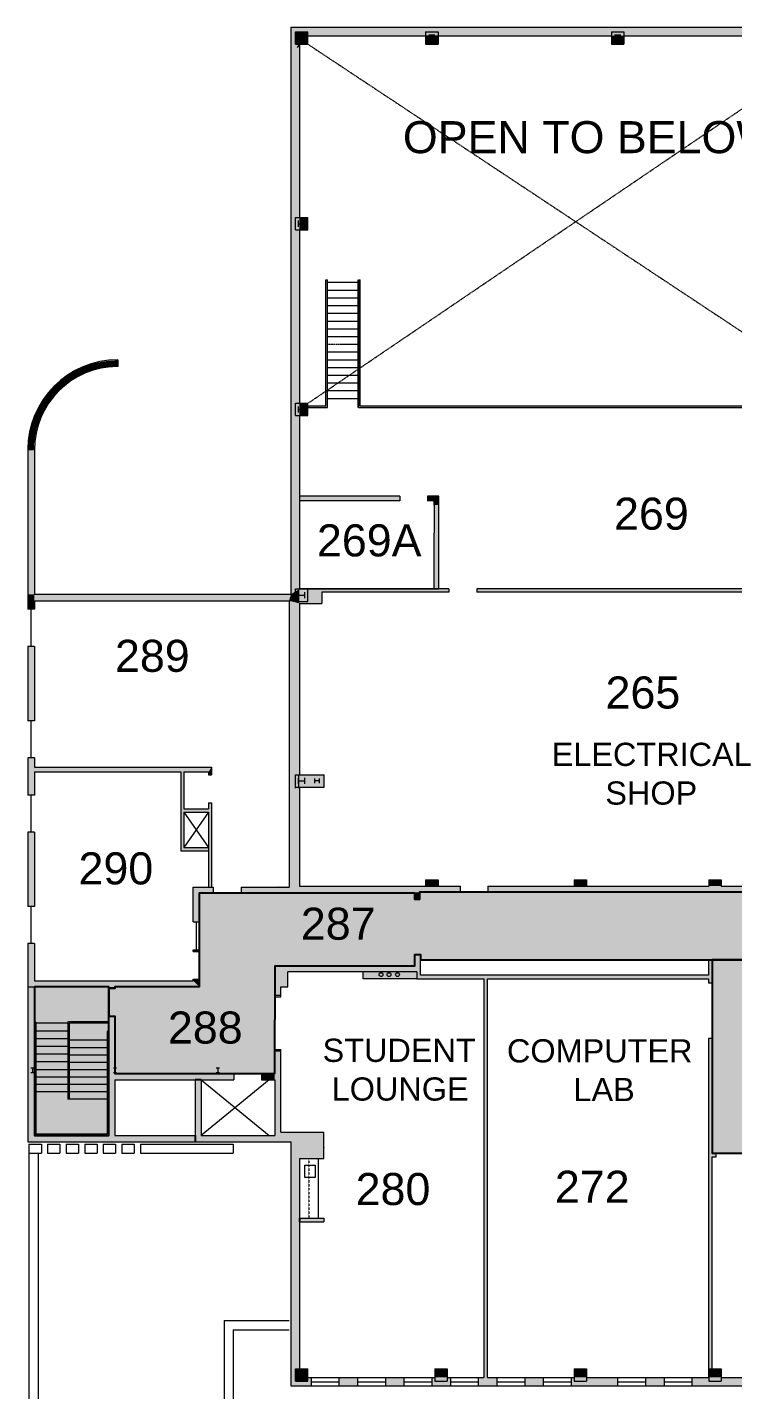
# Model space of a CAD drawing. Extents: x 268 to 100406, y 480 to 72572.
# Drawn here: x 4517 to 5429, y 2452 to 4213 of the extents above; entities that cross this region are included whole.
import ezdxf

# ---------------------------------------------------------------- set-up
doc = ezdxf.new("R2010")
doc.units = 0
doc.header["$LTSCALE"] = 0.5
doc.header["$MEASUREMENT"] = 0
doc.linetypes.add('DASHED', pattern=[0.75, 0.5, -0.25])
doc.linetypes.add('HIDDEN', pattern=[0.375, 0.25, -0.125])
for name, color, linetype in [('CORRIDOR HATCH', 253, 'CONTINUOUS'), ('Room Names', 7, 'CONTINUOUS'), ('SOLID', 7, 'CONTINUOUS')]:
    doc.layers.add(name, color=color, linetype=linetype)
for name, color, linetype, lineweight in [('STAIR', 7, 'CONTINUOUS', 0), ('TEXT', 7, 'CONTINUOUS', 0), ('WALL', 7, 'CONTINUOUS', 0)]:
    doc.layers.add(name, color=color, linetype=linetype, lineweight=lineweight)
doc.styles.add('STANDARD 2', font='arial.ttf')

msp = doc.modelspace()

# ---------------------------------------------------------------- hatches: boundary and pattern name
at = {"layer": 'CORRIDOR HATCH'}
h = msp.add_hatch(color=256, dxfattribs=at)
h.dxf.hatch_style = 1
h.paths.add_polyline_path([(6168.7, 982.8), (6168.7, 886.8), (6361.9, 886.5), (6361.7, 982.8)])
h.paths.add_polyline_path([(6632.8, 2446.8), (6632.8, 2441.7), (6627.8, 2441.7), (6627.8, 2405.7), (6632.8, 2405.7), (6632.8, 2381.8), (6883.8, 2381.8), (6883.8, 2426.8), (6879.8, 2426.8), (6879.8, 2446.8), (6745.8, 2446.8), (6745.8, 2426.8), (6729.8, 2426.8), (6729.8, 2446.8)])
h.paths.add_polyline_path([(6317.8, 2446.8), (6317.8, 994.8), (6317.8, 992.8), (6321.7, 992.8), (6321.7, 982.8), (6357.7, 982.8), (6357.7, 992.8), (6399.8, 992.8), (6399.8, 1002.8), (6410.8, 1002.8), (6410.8, 1226.8), (6399.8, 1226.8), (6399.8, 1242.8), (6410.8, 1242.8), (6410.8, 1466.8), (6399.8, 1466.8), (6399.8, 1482.8), (6410.8, 1482.8), (6410.8, 1706.8), (6399.8, 1706.8), (6399.8, 1722.8), (6410.8, 1722.8), (6410.8, 1946.8), (6399.8, 1946.8), (6399.8, 1962.8), (6410.8, 1962.8), (6410.8, 2186.8), (6399.8, 2186.8), (6399.8, 2202.8), (6410.8, 2202.8), (6410.8, 2336.8), (6627.8, 2336.8), (6627.8, 2446.8), (6565.8, 2446.8), (6565.8, 2426.8), (6549.8, 2426.8), (6549.8, 2446.8), (6454, 2446.8), (6454, 2468.3), (6418, 2468.3), (6418, 2446.8), (6415.8, 2446.8), (6415.8, 2426.8), (6399.8, 2426.8), (6399.8, 2446.8)])
h.paths.add_polyline_path([(6361, 3008), (6361, 2481.4), (6362.4, 2481.4), (6362.4, 2468.3), (6418, 2468.3), (6458, 2468.3), (6457.2, 2489.6), (6455.8, 2525.5), (6447.3, 2753.3), (6447.3, 2876.8), (6447.3, 3007.3)])
h.paths.add_polyline_path([(6657.8, 3199.3), (6657.8, 3103.3), (6845.8, 3103.3), (6845.8, 3095.3), (6881.8, 3095.3), (6881.8, 3103.3), (6890.8, 3103.3), (6890.8, 3199.3)])
h.paths.add_polyline_path([(5402, 3008), (5402, 2758.1), (5571.8, 2758.1), (5571.8, 2767.3), (5587.8, 2767.3), (5587.8, 2758.1), (5883.5, 2758.1), (5883.5, 3008), (5805.6, 3008), (5805.6, 2834), (5476.5, 2834), (5476.5, 3008)])
h.paths.add_polyline_path([(4630.4, 2973), (4630.4, 2971), (4622.4, 2971), (4622.4, 2935), (4630.4, 2935), (4630.4, 2861), (4836.8, 2861), (4837.3, 3000.3), (5017.8, 3000.3), (5017.8, 3015.1), (5025.3, 3015.1), (5025.3, 3008), (5397.1, 3008), (5481.4, 3008), (5579.6, 3008), (5588.2, 3008), (5800.7, 3008), (5888.4, 3008), (6171.2, 3008), (6188.4, 3008), (6361, 3008), (6447.3, 3007.3), (6890.8, 3007.3), (6890.8, 3095.3), (5933.3, 3095.3), (5933.3, 3129.3), (5873.3, 3129.3), (5873.3, 3095.3), (5761.3, 3095.3), (5761.3, 3129.3), (5701.3, 3129.3), (5701.3, 3095.3), (5023.8, 3095.3), (5023.8, 3086), (5017.8, 3086), (5017.8, 3094), (4739.4, 3094), (4739.4, 2973)])
h.paths.add_polyline_path([(4526.4, 2973), (4526.4, 2781), (4622.4, 2781), (4622.4, 2935), (4622.4, 2973)])
at = {"layer": 'SOLID'}
for points in [[(4837.3, 2962.3), (4844.8, 2962.3), (4844.8, 2973.3), (4853.8, 2973.3), (4853.8, 2992.3), (5020.4, 2992.3), (5020.4, 2983.4), (5106.9, 2983.4), (5106.9, 2468.3), (5099.8, 2468.3), (5099.8, 2457.3), (5123.8, 2457.3), (5123.8, 2468.3), (5111.8, 2468.3), (5111.8, 2983.4), (5397.1, 2983.4), (5397.1, 2978.2), (5402, 2978.2), (5402, 3008), (5397.1, 3008), (5397.1, 2988.3), (5025.3, 2988.3), (5025.3, 3015.1), (5017.8, 3015.1), (5017.8, 3000.3), (4837.3, 3000.3)], [(5407.1, 2758.1), (5402, 2758.1), (5402, 2906.3), (5397.1, 2906.3), (5397.1, 2468.3), (5397.8, 2468.3), (5397.8, 2479.3), (5402, 2479.3), (5402, 2753.3), (5407.1, 2753.3)], [(4857.8, 2457.3), (4883.8, 2457.3), (4883.8, 2468.3), (4879.8, 2468.3), (4879.8, 2463.3), (4863.8, 2463.3), (4863.8, 2479.3), (4868.8, 2479.3), (4868.8, 2669.3), (4868.8, 2674.3), (4868.8, 2751.3), (4900.4, 2751.3), (4900.4, 2785.3), (4844.8, 2785.3), (4844.8, 2890.3), (4836.8, 2890.3), (4836.8, 2861), (4826.8, 2861), (4819.9, 2861), (4819.9, 2853), (4829.9, 2853), (4836.8, 2853), (4836.8, 2781), (4741.9, 2781), (4741.9, 2853), (4733.9, 2853), (4733.9, 2781), (4734, 2773), (4857.8, 2773)], [(4900.4, 2669.3), (4900.4, 2674.3), (4868.8, 2674.3), (4868.8, 2669.3)]]:
    msp.add_hatch(color=256, dxfattribs=at).paths.add_polyline_path(points)
h = msp.add_hatch(color=256, dxfattribs=at)
h.paths.add_polyline_path([(6188.4, 3008), (6171.2, 3008), (6171.2, 2988.3), (5888.4, 2988.3), (5888.4, 3008), (5883.5, 3008), (5883.5, 2982.5), (5888.4, 2982.5), (5888.4, 2983.4), (6171.8, 2983.4), (6171.8, 2901.5), (5888.4, 2901.5), (5888.4, 2945.5), (5883.5, 2945.5), (5883.5, 2891), (5888.4, 2891), (5888.4, 2896.6), (6171.8, 2896.6), (6171.8, 2767.3), (6171.8, 2767.3), (6171.8, 2758.3), (6171.8, 2758.3), (6171.8, 2753.3), (6171.8, 2694.3), (6176.7, 2697.3), (6176.7, 2753.3), (6187.8, 2753.3), (6189.3, 2753.3), (6190.7, 2753.3), (6190.7, 2758.1), (6189.7, 2758.1), (6187.8, 2758.1), (6187.8, 2767.3), (6176.7, 2767.3), (6176.7, 2976.3), (6356.1, 2976.3), (6356.1, 2826.6), (6242.3, 2826.6), (6242.3, 2821.1), (6356.1, 2821.1), (6356.1, 2797.8), (6361, 2797.8), (6361, 3008), (6356.1, 3008), (6356.1, 2988.3), (6188.4, 2988.3)])
h.paths.add_polyline_path([(6176.7, 2675.4), (6356.1, 2675.4), (6356.1, 2646.9), (6361, 2646.9), (6361, 2683), (6356.1, 2683), (6356.1, 2680.3), (6240.7, 2680.3), (6240.7, 2753.3), (6356.1, 2753.3), (6356.1, 2720), (6361, 2720), (6361, 2760.8), (6356.1, 2760.8), (6356.1, 2758.1), (6227.7, 2758.1), (6227.7, 2753.3), (6235.8, 2753.3), (6235.8, 2680.3), (6176.7, 2680.3), (6176.7, 2697.3), (6171.8, 2694.3), (6171.8, 2468.3), (6037.8, 2468.3), (6037.8, 2463.3), (6021.8, 2463.3), (6021.8, 2468.3), (5981.8, 2468.3), (5976.8, 2468.3), (5887.8, 2468.3), (5887.8, 2463.3), (5871.8, 2463.3), (5871.8, 2468.3), (5737.8, 2468.3), (5737.8, 2463.3), (5721.8, 2463.3), (5721.8, 2468.3), (5690.8, 2468.3), (5587.8, 2468.3), (5587.8, 2463.3), (5571.8, 2463.3), (5571.8, 2468.3), (5413.8, 2468.3), (5413.8, 2463.3), (5397.8, 2463.3), (5397.8, 2468.3), (5375.8, 2468.3), (5375.8, 2457.3), (6418, 2457.3), (6418, 2468.3), (6362.4, 2468.3), (6362.4, 2481.4), (6361, 2481.4), (6361, 2484.8), (6356.1, 2484.8), (6356.1, 2481.4), (6345.1, 2481.4), (6345.1, 2468.3), (6187.8, 2468.3), (6187.8, 2479.3), (6176.7, 2479.3), (6176.7, 2567.2), (6356.1, 2567.2), (6356.1, 2556.7), (6361, 2556.7), (6361, 2575), (6356.1, 2575), (6356.1, 2572.1), (6176.7, 2572.1)])
h = msp.add_hatch(color=256, dxfattribs=at)
h.paths.add_polyline_path([(4976.7, 2988.9, 1), (4971.7, 2988.9, 1)], flags=0)
h.paths.add_polyline_path([(4987, 2988.9, 1), (4982, 2988.9, 1)], flags=16)
h.paths.add_polyline_path([(4998, 2988.9, 1), (4993, 2988.9, 1)], flags=16)
h.paths.add_polyline_path([(5020.4, 2983.4), (5020.4, 2992.3), (4950.9, 2992.3), (4950.9, 2983.4)])
h.paths.add_polyline_path([(4993, 2988.9, -1), (4998, 2988.9, -1)], flags=0)
h.paths.add_polyline_path([(4982, 2988.9, -1), (4987, 2988.9, -1)], flags=0)
h.paths.add_polyline_path([(4971.7, 2988.9, -1), (4976.7, 2988.9, -1)], flags=16)

# ---------------------------------------------------------------- linework, layer by layer
at = {"layer": 'CORRIDOR HATCH'}
msp.add_lwpolyline([(5701.3, 3095.3), (5023.8, 3095.3), (5023.8, 3086), (5017.8, 3086), (5017.8, 3094), (4739.4, 3094), (4739.4, 2973), (4630.4, 2973), (4630.4, 2971), (4622.4, 2971), (4622.4, 2935), (4630.4, 2935), (4630.4, 2861), (4836.8, 2861), (4837.3, 3000.3), (5017.8, 3000.3), (5017.8, 3015.1), (5025.3, 3015.1), (5025.3, 3008), (5397.1, 3008), (5481.4, 3008)], dxfattribs=at)
for points in [[(5402, 3008), (5402, 2758.1), (5571.8, 2758.1), (5571.8, 2767.3), (5587.8, 2767.3), (5587.8, 2758.1), (5883.5, 2758.1), (5883.5, 3008), (5805.6, 3008), (5805.6, 2834), (5476.5, 2834), (5476.5, 3008)], [(4526.4, 2973), (4526.4, 2781), (4622.4, 2781), (4622.4, 2935), (4622.4, 2973)]]:
    msp.add_lwpolyline(points, close=True, dxfattribs=at)
at = {"layer": 'SOLID'}
for p, q in [((4945.1, 3722), (4945.1, 3886.9)), ((4741.9, 2853), (4733.9, 2853)), ((4733.9, 2781), (4734, 2773)), ((4868.8, 2674.3), (4868.8, 2669.3))]:
    msp.add_line(p, q, dxfattribs=at)
at = {"layer": 'SOLID', "const_width": 8.5}
msp.add_lwpolyline([(4633.8, 3778.5, 0.414527), (4521.4, 3666.3, 1)], format="xyb", dxfattribs=at)
at = {"layer": 'SOLID'}
for points in [[(4868.8, 3700.2), (4857.8, 3691.8), (4868.8, 4187.9), (4857.8, 4213.3)], [(4857.8, 4213.3), (4863.8, 4199.4), (4879.7, 4213.3), (4879.8, 4207.3)], [(4879.7, 4213.3), (4879.8, 4202.3), (5640.9, 4213.3), (5642.4, 4202.3)], [(4879.8, 4207.3), (4879.8, 4191.3), (4863.8, 4207.3), (4863.8, 4191.3)], [(4868.8, 4187.9), (4868.8, 4191.3), (4865.1, 4186.3), (4867.3, 4191.3)], [(5031.8, 4191.3), (5047.8, 4191.3), (5031.8, 4202.3), (5047.8, 4202.3)], [(5271.8, 4191.3), (5287.8, 4191.3), (5271.8, 4202.3), (5287.8, 4202.3)], [(4879.8, 3951.3), (4879.8, 3967.3), (4868.8, 3951.3), (4868.8, 3967.3)], [(4903.1, 3886.9), (4905.1, 3886.9), (4903.1, 3724), (4905.1, 3722)], [(4945.1, 3722), (4947.1, 3724), (4945.1, 3886.9), (4947.1, 3886.9)], [(4879.8, 3727.3), (4879.8, 3711.3), (4868.8, 3727.3), (4868.8, 3711.3)], [(4905.1, 3722), (4903.1, 3724), (4879.8, 3722), (4879.8, 3724)], [(5571.8, 3724), (5571.8, 3722), (4947.1, 3724), (4945.1, 3722)], [(4868.8, 3700.2), (4857.8, 3699.3), (4868.8, 3487.3), (4857.8, 3480.5)], [(4517.3, 3468.2), (4525.8, 3477.3), (4517.3, 3666.3), (4525.8, 3666.3)], [(4998.3, 3607.3), (4998.3, 3601.3), (4868.8, 3607.3), (4868.8, 3601.3)], [(5034.3, 3607.3), (5034.3, 3601.3), (5048.8, 3607.3), (5042.8, 3601.3)], [(5048.8, 3607.3), (5042.8, 3601.3), (5048.8, 3595.8), (5042.8, 3595.8)], [(5042.8, 3595.8), (5042.8, 3559.8), (5048.8, 3595.8), (5048.8, 3559.8)], [(5042.8, 3487.3), (5048.8, 3487.3), (5042.8, 3559.8), (5048.8, 3559.8)], [(4855.4, 3472), (4857.8, 3480.5), (4868.8, 3468.7), (4868.8, 3487.3)], [(4863.4, 3468.7), (4897.9, 3468.7), (4863.8, 3487.3), (4897.9, 3487.3)], [(4879.8, 3487.3), (5061.9, 3487.3), (4879.8, 3483.3), (5061.9, 3483.3)], [(5726.1, 3487.3), (5740.4, 3483.3), (5097.9, 3487.3), (5097.9, 3483.3)], [(4526.4, 3461), (4517.9, 3461), (4526.4, 3480.5), (4517.9, 3480.5)], [(4857.8, 3480.5), (4855.4, 3472), (4526.4, 3480.5), (4526.4, 3472)], [(4868.8, 3103.3), (4855.4, 3102), (4868.8, 3468.7), (4855.4, 3472)], [(4517.9, 3317), (4526.4, 3317), (4517.9, 3413), (4526.4, 3413)], [(4517.9, 3221), (4526.4, 3221), (4517.9, 3269), (4526.4, 3269)], [(4751.4, 3251), (4755.4, 3257), (4526.4, 3251), (4526.4, 3257)], [(4719.4, 3153), (4715.4, 3149), (4719.4, 3251), (4715.4, 3251)], [(4751.4, 3247), (4755.4, 3247), (4751.4, 3251), (4755.4, 3257)], [(4900.8, 3247.3), (4900.8, 3231.3), (4868.8, 3247.3), (4868.8, 3231.3)], [(4755.4, 3102), (4751.4, 3102), (4755.4, 3211), (4751.4, 3211)], [(4751.4, 3203), (4751.4, 3199), (4719.4, 3203), (4719.4, 3199)], [(4517.9, 3077), (4526.4, 3077), (4517.9, 3173), (4526.4, 3173)], [(4751.4, 3153), (4751.4, 3149), (4719.4, 3153), (4715.4, 3149)], [(4739.4, 3057), (4731.4, 3057), (4739.4, 3094), (4731.4, 3102)], [(4739.4, 3094), (4731.4, 3102), (4757.4, 3094), (4757.4, 3102)], [(4868.8, 3103.3), (4868.8, 3094), (4793.4, 3102), (4793.4, 3094)], [(5076.3, 3103.3), (5076.3, 3095.3), (4868.8, 3103.3), (4868.8, 3094)], [(5031.8, 3111.3), (5047.8, 3111.3), (5031.8, 3103.3), (5047.8, 3103.3)], [(5701.3, 3095.3), (5693.3, 3103.3), (5112.3, 3095.3), (5112.3, 3103.3)], [(5223.8, 3111.3), (5239.8, 3111.3), (5223.8, 3103.3), (5239.8, 3103.3)], [(5397.8, 3111.3), (5413.8, 3111.3), (5397.8, 3103.3), (5413.8, 3103.3)], [(5017.8, 3087.3), (5023.8, 3087.3), (5017.8, 3095.3), (5023.8, 3095.3)], [(4526.4, 2981), (4517.9, 2973), (4526.4, 3029), (4517.9, 3029)], [(4739.4, 3019), (4739.4, 3021), (4731.4, 3019), (4731.4, 3021)], [(4731.4, 2981), (4739.4, 2973), (4526.4, 2981), (4517.9, 2973)], [(4731.4, 2981), (4731.4, 2983), (4739.4, 2973), (4739.4, 2983)], [(4526.4, 2973), (4517.9, 2973), (4526.4, 2781), (4517.9, 2773)], [(4630.4, 2971), (4630.4, 2973), (4622.4, 2971), (4622.4, 2973)], [(4630.4, 2935), (4622.4, 2935), (4630.4, 2861), (4622.4, 2861)], [(4783.9, 2861), (4783.9, 2853), (4622.4, 2861), (4622.4, 2853)], [(4630.4, 2853), (4622.4, 2853), (4630.4, 2781), (4622.4, 2781)], [(4819.9, 2861), (4819.9, 2853), (4829.9, 2861), (4829.9, 2853)], [(4826.8, 2861), (4826.8, 2853), (4836.8, 2861), (4836.8, 2853)], [(4526.4, 2781), (4517.9, 2773), (4733.9, 2781), (4734, 2773)], [(4883.8, 2457.3), (4883.8, 2468.3), (4857.8, 2457.3), (4857.8, 2468.3)], [(4879.8, 2479.3), (4863.8, 2479.3), (4879.8, 2463.3), (4863.8, 2463.3)], [(4919.8, 2468.3), (4943.8, 2468.3), (4919.8, 2457.3), (4943.8, 2457.3)], [(4979.8, 2468.3), (5003.8, 2468.3), (4979.8, 2457.3), (5003.8, 2457.3)], [(5039.8, 2468.3), (5063.8, 2468.3), (5039.8, 2457.3), (5063.8, 2457.3)], [(5043.8, 2479.3), (5059.8, 2479.3), (5043.8, 2468.3), (5059.8, 2468.3)], [(5123.8, 2468.3), (5099.8, 2468.3), (5123.8, 2457.3), (5099.8, 2457.3)], [(5159.8, 2468.3), (5183.8, 2468.3), (5159.8, 2457.3), (5183.8, 2457.3)], [(5279.8, 2468.3), (5279.8, 2457.3), (5219.8, 2468.3), (5219.8, 2457.3)], [(5223.8, 2479.3), (5239.8, 2479.3), (5223.8, 2468.3), (5239.8, 2468.3)], [(5315.8, 2468.3), (5339.8, 2468.3), (5315.8, 2457.3), (5339.8, 2457.3)], [(5375.8, 2468.3), (5375.8, 2457.3), (5836.8, 2468.3), (5837, 2457.3)], [(5397.8, 2479.3), (5413.8, 2479.3), (5397.8, 2468.3), (5413.8, 2468.3)]]:
    msp.add_solid(points, dxfattribs=at)
at = {"layer": 'STAIR', "linetype": 'HIDDEN'}
for p, q in [((4879.8, 3727.3), (5579.8, 4202.3)), ((4879.8, 4191.3), (5579.8, 3727.3))]:
    msp.add_line(p, q, dxfattribs=at)
at = {"layer": 'STAIR'}
for p, q in [((4903.1, 3724), (4903.1, 3886.9)), ((4903.1, 3886.9), (4905.1, 3886.9)), ((4905.1, 3722), (4905.1, 3886.9)), ((4905.1, 3883.6), (4945.1, 3883.6)), ((4945.1, 3886.9), (4947.1, 3886.9)), ((4945.1, 3722), (4945.1, 3886.9)), ((4947.1, 3724), (4947.1, 3886.9)), ((4905.1, 3873.6), (4945.1, 3873.6)), ((4905.1, 3863.6), (4945.1, 3863.6)), ((4905.1, 3853.6), (4945.1, 3853.6)), ((4905.1, 3843.6), (4945.1, 3843.6)), ((4905.1, 3833.6), (4945.1, 3833.6)), ((4905.1, 3823.6), (4945.1, 3823.6)), ((4905.1, 3813.6), (4945.1, 3813.6)), ((4922.2, 3803.6), (4945.1, 3803.6)), ((4879.8, 3724), (4903.1, 3724)), ((4879.8, 3722), (4905.1, 3722)), ((4945.1, 3722), (5571.8, 3722)), ((4947.1, 3724), (5571.8, 3724)), ((4522.2, 3413), (4522.2, 3461)), ((4522.2, 3269), (4522.2, 3317)), ((4863.4, 3246), (4863.4, 3230)), ((4867.4, 3246), (4867.4, 3230)), ((4522.2, 3173), (4522.2, 3221)), ((4719.4, 3199), (4751.4, 3153)), ((4751.4, 3199), (4719.4, 3153)), ((4522.2, 3029), (4522.2, 3077)), ((4735.4, 3057), (4735.4, 3021)), ((4528.4, 2927.5), (4526.4, 2927.5)), ((4528.4, 2927.5), (4528.4, 2783)), ((4569.4, 2926), (4528.4, 2926)), ((4569.4, 2928), (4569.4, 2828)), ((4622.4, 2928), (4569.4, 2928)), ((4571.4, 2926), (4571.4, 2828)), ((4622.4, 2926), (4571.4, 2926)), ((4569.4, 2916), (4528.4, 2916)), ((4569.4, 2906), (4528.4, 2906)), ((4620.4, 2915.2), (4620.4, 2783)), ((4622.4, 2915.2), (4620.4, 2915.2)), ((4569.4, 2896), (4528.4, 2896)), ((4620.4, 2904), (4571.4, 2904)), ((4620.4, 2894.5), (4571.4, 2894.5)), ((4569.4, 2886), (4528.4, 2886)), ((4569.4, 2876), (4528.4, 2876)), ((4620.4, 2885), (4571.4, 2885)), ((4620.4, 2875.5), (4571.4, 2875.5)), ((4569.4, 2866), (4528.4, 2866)), ((4569.4, 2856.5), (4528.4, 2856.5)), ((4620.4, 2866), (4571.4, 2866)), ((4620.4, 2856.5), (4571.4, 2856.5)), ((4569.4, 2847), (4528.4, 2847)), ((4571.4, 2837.5), (4528.4, 2837.5)), ((4620.4, 2847), (4571.4, 2847)), ((4620.4, 2837.5), (4571.4, 2837.5)), ((4620.4, 2828), (4569.4, 2828)), ((4528.4, 2783), (4620.4, 2783)), ((4519.4, 2770), (4535.4, 2770)), ((4519.4, 2770), (4519.4, 2314)), ((4535.4, 2770), (4535.4, 2758)), ((4543.4, 2770), (4543.4, 2758)), ((4543.4, 2770), (4559.4, 2770)), ((4559.4, 2770), (4559.4, 2758)), ((4559.4, 2770), (4559.4, 2758)), ((4567.4, 2770), (4567.4, 2758)), ((4567.4, 2770), (4583.4, 2770)), ((4583.4, 2770), (4583.4, 2758)), ((4583.4, 2770), (4583.4, 2758)), ((4591.4, 2770), (4591.4, 2758)), ((4591.4, 2770), (4607.4, 2770)), ((4607.4, 2770), (4607.4, 2758)), ((4607.4, 2770), (4607.4, 2758)), ((4615.4, 2770), (4615.4, 2758)), ((4615.4, 2770), (4631.4, 2770)), ((4631.4, 2770), (4631.4, 2758)), ((4631.4, 2770), (4631.4, 2758)), ((4639.4, 2770), (4639.4, 2758)), ((4639.4, 2770), (4655.4, 2770)), ((4655.4, 2770), (4655.4, 2758)), ((4663.4, 2770), (4663.4, 2758)), ((4663.4, 2770), (4783.4, 2770)), ((4783.4, 2770), (4783.4, 2758)), ((4519.4, 2758), (4535.4, 2758)), ((4531.4, 2758), (4531.4, 2326)), ((4543.4, 2758), (4559.4, 2758)), ((4567.4, 2758), (4583.4, 2758)), ((4591.4, 2758), (4607.4, 2758)), ((4615.4, 2758), (4631.4, 2758)), ((4639.4, 2758), (4655.4, 2758)), ((4663.4, 2758), (4783.4, 2758)), ((4771.4, 2542), (4771.4, 2326)), ((4771.4, 2542), (4855.4, 2542)), ((4783.4, 2530), (4783.4, 2314)), ((4783.4, 2530), (4855.4, 2530)), ((4883.8, 2468.3), (4919.8, 2468.3)), ((4943.8, 2468.3), (4979.8, 2468.3)), ((5003.8, 2468.3), (5039.8, 2468.3)), ((5063.8, 2468.3), (5099.8, 2468.3)), ((5123.8, 2468.3), (5159.8, 2468.3)), ((5183.8, 2468.3), (5219.8, 2468.3)), ((5279.8, 2468.3), (5315.8, 2468.3)), ((5339.8, 2468.3), (5375.8, 2468.3)), ((4883.8, 2457.3), (4919.8, 2457.3)), ((4943.8, 2457.3), (4979.8, 2457.3)), ((5003.8, 2457.3), (5039.8, 2457.3)), ((5063.8, 2457.3), (5099.8, 2457.3)), ((5123.8, 2457.3), (5159.8, 2457.3)), ((5183.8, 2457.3), (5219.8, 2457.3)), ((5279.8, 2457.3), (5315.8, 2457.3)), ((5339.8, 2457.3), (5375.8, 2457.3))]:
    msp.add_line(p, q, dxfattribs=at)
at = {"layer": 'STAIR', "linetype": 'DASHED'}
msp.add_line((4905.1, 3803.6), (4922.2, 3803.6), dxfattribs=at)
at = {"layer": 'STAIR', "linetype": 'Continuous'}
for p, q in [((4905.1, 3793.6), (4945.1, 3793.6)), ((4905.1, 3783.6), (4945.1, 3783.6)), ((4905.1, 3773.6), (4945.1, 3773.6)), ((4905.1, 3763.6), (4945.1, 3763.6)), ((4905.1, 3753.6), (4945.1, 3753.6)), ((4905.1, 3743.6), (4945.1, 3743.6)), ((4905.1, 3733.6), (4945.1, 3733.6))]:
    msp.add_line(p, q, dxfattribs=at)
at = {"layer": 'WALL'}
for p, q in [((4857.8, 4213.3), (4857.8, 4009.3)), ((4857.8, 4213.3), (5225.8, 4213.3)), ((5225.8, 4213.3), (6017.8, 4213.3)), ((4863.8, 4191.3), (4863.8, 4207.3)), ((4863.8, 4207.3), (4879.8, 4207.3)), ((4863.8, 4191.3), (4879.8, 4191.3)), ((4867.8, 4195.3), (4867.8, 4203.3)), ((4867.8, 4199.3), (4875.8, 4199.3)), ((4868.8, 4191.3), (4868.8, 3967.3)), ((4875.8, 4195.3), (4875.8, 4203.3)), ((4879.8, 4191.3), (4879.8, 4207.3)), ((4879.8, 4202.3), (5271.8, 4202.3)), ((5031.8, 4207.3), (5047.8, 4207.3)), ((5031.8, 4207.3), (5031.8, 4191.3)), ((5031.8, 4191.3), (5047.8, 4191.3)), ((5035.8, 4203.3), (5043.8, 4203.3)), ((5035.8, 4195.3), (5043.8, 4195.3)), ((5039.8, 4203.3), (5039.8, 4195.3)), ((5047.8, 4207.3), (5047.8, 4191.3)), ((5271.8, 4207.3), (5287.8, 4207.3)), ((5271.8, 4207.3), (5271.8, 4191.3)), ((5271.8, 4191.3), (5287.8, 4191.3)), ((5275.8, 4203.3), (5283.8, 4203.3)), ((5275.8, 4195.3), (5283.8, 4195.3)), ((5279.8, 4203.3), (5279.8, 4195.3)), ((5287.8, 4207.3), (5287.8, 4191.3)), ((5287.8, 4202.3), (5511.8, 4202.3)), ((4857.8, 4009.3), (4857.8, 3480.5)), ((4863.8, 3951.3), (4863.8, 3967.3)), ((4863.8, 3967.3), (4879.8, 3967.3)), ((4867.8, 3955.3), (4867.8, 3963.3)), ((4875.8, 3955.3), (4875.8, 3963.3)), ((4879.8, 3951.3), (4879.8, 3967.3)), ((4863.8, 3951.3), (4879.8, 3951.3)), ((4867.8, 3959.3), (4875.8, 3959.3)), ((4868.8, 3951.3), (4868.8, 3727.3)), ((4634.4, 3783.5), (4634.4, 3775)), ((4863.8, 3727.3), (4879.8, 3727.3)), ((4863.8, 3711.3), (4863.8, 3727.3)), ((4867.8, 3715.3), (4867.8, 3723.3)), ((4867.8, 3719.3), (4875.8, 3719.3)), ((4875.8, 3715.3), (4875.8, 3723.3)), ((4879.8, 3711.3), (4879.8, 3727.3)), ((4863.8, 3711.3), (4879.8, 3711.3)), ((4869, 3711.3), (4869, 3487.3)), ((4517.9, 3667), (4517.9, 3461)), ((4526.4, 3667), (4526.4, 3480.5)), ((4998.3, 3607.3), (4868.8, 3607.3)), ((4998.3, 3601.3), (4868.8, 3601.3)), ((4998.3, 3607.3), (4998.3, 3601.3)), ((5048.8, 3607.3), (5034.3, 3607.3)), ((5034.3, 3607.3), (5034.3, 3601.3)), ((5042.8, 3601.3), (5034.3, 3601.3)), ((5042.8, 3595.8), (5042.8, 3601.3)), ((5042.8, 3595.8), (5042.8, 3559.8)), ((5048.8, 3595.8), (5048.8, 3607.3)), ((5048.8, 3559.8), (5048.8, 3595.8)), ((5042.8, 3487.3), (5042.8, 3559.8)), ((5048.8, 3487.3), (5048.8, 3559.8)), ((4863.8, 3487.3), (4879.8, 3487.3)), ((4863.8, 3471.3), (4863.8, 3487.3)), ((4868.8, 3487.3), (5048.8, 3487.3)), ((5061.9, 3487.3), (4869, 3487.3)), ((4879.8, 3471.3), (4879.8, 3487.3)), ((5061.9, 3487.3), (5061.9, 3483.3)), ((6536.8, 3487.3), (5097.9, 3487.3)), ((5097.9, 3487.3), (5097.9, 3483.3)), ((4526.4, 3480.5), (4857.8, 3480.5)), ((4526.4, 3472), (4526.4, 3461)), ((4526.4, 3472), (4855.4, 3472)), ((4855.4, 3472), (4855.4, 3102)), ((4863.8, 3471.3), (4879.8, 3471.3)), ((4867.8, 3475.3), (4867.8, 3483.3)), ((4867.8, 3479.3), (4875.8, 3479.3)), ((4875.8, 3475.3), (4875.8, 3483.3)), ((5061.9, 3483.3), (4897.9, 3483.3)), ((4897.9, 3483.3), (4897.9, 3468.7)), ((5761.3, 3483.3), (5097.9, 3483.3)), ((4526.4, 3461), (4517.9, 3461)), ((4868.8, 3468.7), (4868.8, 3247.3)), ((4868.8, 3468.7), (4897.9, 3468.7)), ((4526.4, 3413), (4517.9, 3413)), ((4517.9, 3413), (4517.9, 3317)), ((4526.4, 3413), (4526.4, 3317)), ((4526.4, 3317), (4517.9, 3317)), ((4526.4, 3269), (4517.9, 3269)), ((4517.9, 3269), (4517.9, 3221)), ((4526.4, 3269), (4526.4, 3257)), ((4526.4, 3257), (4755.4, 3257)), ((4526.4, 3251), (4715.4, 3251)), ((4526.4, 3251), (4526.4, 3221)), ((4715.4, 3251), (4715.4, 3149)), ((4719.4, 3251), (4751.4, 3251)), ((4719.4, 3251), (4719.4, 3203)), ((4751.4, 3251), (4751.4, 3247)), ((4751.4, 3247), (4755.4, 3247)), ((4755.4, 3251), (4755.4, 3257)), ((4755.4, 3257), (4755.4, 3247)), ((4863.8, 3247.3), (4900.8, 3247.3)), ((4863.8, 3231.3), (4863.8, 3247.3)), ((4867.8, 3235.3), (4867.8, 3243.3)), ((4875.8, 3235.3), (4875.8, 3243.3)), ((4888.8, 3236.3), (4888.8, 3242.3)), ((4894.8, 3236.3), (4894.8, 3242.3)), ((4900.8, 3231.3), (4900.8, 3247.3)), ((4863.8, 3231.3), (4900.8, 3231.3)), ((4867.8, 3239.3), (4875.8, 3239.3)), ((4868.8, 3231.3), (4868.8, 3103.3)), ((4894.8, 3239.3), (4888.8, 3239.3)), ((4526.4, 3221), (4517.9, 3221)), ((4751.4, 3211), (4751.4, 3203)), ((4751.4, 3211), (4755.4, 3211)), ((4755.4, 3211), (4755.4, 3102)), ((4719.4, 3203), (4751.4, 3203)), ((4719.4, 3199), (4719.4, 3153)), ((4719.4, 3199), (4751.4, 3199)), ((4751.4, 3199), (4751.4, 3102)), ((4526.4, 3173), (4517.9, 3173)), ((4517.9, 3173), (4517.9, 3077)), ((4526.4, 3173), (4526.4, 3077)), ((4719.4, 3153), (4751.4, 3153)), ((4715.4, 3149), (4751.4, 3149)), ((4731.4, 3057), (4731.4, 3102)), ((4731.4, 3102), (4757.4, 3102)), ((4757.4, 3102), (4757.4, 3094)), ((4793.4, 3102), (4793.4, 3094)), ((4793.4, 3102), (4855.4, 3102)), ((4868.8, 3103.3), (5076.3, 3103.3)), ((5031.8, 3111.3), (5047.8, 3111.3)), ((5031.8, 3111.3), (5031.8, 3103.3)), ((5031.8, 3111.3), (5031.8, 3103.3)), ((5031.8, 3111.3), (5047.8, 3111.3)), ((5047.8, 3111.3), (5047.8, 3103.3)), ((5047.8, 3111.3), (5047.8, 3103.3)), ((5076.3, 3103.3), (5076.3, 3095.3)), ((5112.3, 3103.3), (5112.3, 3095.3)), ((5112.3, 3103.3), (5397.8, 3103.3)), ((5223.8, 3111.3), (5239.8, 3111.3)), ((5223.8, 3111.3), (5223.8, 3103.3)), ((5223.8, 3111.3), (5223.8, 3103.3)), ((5223.8, 3111.3), (5239.8, 3111.3)), ((5239.8, 3111.3), (5239.8, 3103.3)), ((5239.8, 3111.3), (5239.8, 3103.3)), ((5397.8, 3111.3), (5397.8, 3103.3)), ((5397.8, 3111.3), (5413.8, 3111.3)), ((5413.8, 3111.3), (5413.8, 3103.3)), ((5413.8, 3103.3), (5693.3, 3103.3)), ((4739.4, 3057), (4739.4, 3094)), ((4739.4, 3094), (4757.4, 3094)), ((4793.4, 3094), (5017.8, 3094)), ((5017.8, 3094), (5017.8, 3086)), ((5017.8, 3086), (5023.8, 3086)), ((5023.8, 3095.3), (5023.8, 3087.3)), ((5023.8, 3095.3), (5076.3, 3095.3)), ((5023.8, 3094), (5023.8, 3086)), ((5112.3, 3095.3), (5701.3, 3095.3)), ((4526.4, 3077), (4517.9, 3077)), ((4731.4, 3057), (4739.4, 3057)), ((4526.4, 3029), (4517.9, 3029)), ((4517.9, 3029), (4517.9, 2773)), ((4526.4, 3029), (4526.4, 2981)), ((4731.4, 3019), (4731.4, 3021)), ((4731.4, 3021), (4739.4, 3021)), ((4731.4, 3019), (4739.4, 3019)), ((4739.4, 3019), (4739.4, 3021)), ((5017.8, 3015.1), (5017.8, 3000.3)), ((5017.8, 3015.1), (5025.3, 3015.1)), ((5025.3, 2988.3), (5025.3, 3015.1)), ((4837.3, 3000.3), (4837.3, 2960.3)), ((5017.8, 3000.3), (4837.3, 3000.3)), ((5402, 3008), (5397.1, 3008)), ((5397.1, 3008), (5397.1, 2988.3)), ((5402, 2978.2), (5402, 3008)), ((4526.4, 2981), (4632.3, 2981)), ((4630.4, 2981), (4731.4, 2981)), ((4731.4, 2983), (4739.4, 2983)), ((4731.4, 2981), (4731.4, 2983)), ((4739.4, 2973), (4739.4, 2983)), ((4853.8, 2973.3), (4853.8, 2992.3)), ((5020.4, 2992.3), (4853.8, 2992.3)), ((4950.9, 2992.3), (4950.9, 2983.4)), ((5020.4, 2983.4), (4950.9, 2983.4)), ((5020.4, 2992.3), (5020.4, 2983.4)), ((5020.4, 2983.4), (5106.9, 2983.4)), ((5397.1, 2988.3), (5025.3, 2988.3)), ((5106.9, 2983.4), (5106.9, 2468.3)), ((5111.8, 2983.4), (5397.1, 2983.4)), ((5111.8, 2468.3), (5111.8, 2983.4)), ((5397.1, 2983.4), (5397.1, 2978.2)), ((5397.1, 2978.2), (5402, 2978.2)), ((4517.9, 2973), (4622.4, 2973)), ((4526.4, 2973), (4526.4, 2781)), ((4622.4, 2971), (4622.4, 2973)), ((4622.4, 2971), (4630.4, 2971)), ((4630.4, 2971), (4630.4, 2973)), ((4630.4, 2973), (4739.4, 2973)), ((4837.3, 2962.3), (4844.8, 2962.3)), ((4837.3, 2960.3), (4844.8, 2960.3)), ((4844.8, 2960.3), (4844.8, 2973.3)), ((4844.8, 2973.3), (4853.8, 2973.3)), ((4622.4, 2935), (4630.4, 2935)), ((4622.4, 2935), (4622.4, 2781)), ((4630.4, 2935), (4630.4, 2861)), ((5402, 2906.3), (5397.1, 2906.3)), ((5397.1, 2906.3), (5397.1, 2468.3)), ((5402, 2758.1), (5402, 2906.3)), ((4836.8, 2861), (4836.8, 2892.3)), ((4836.8, 2892.3), (4844.8, 2892.3)), ((4836.8, 2890.3), (4844.8, 2890.3)), ((4844.8, 2785.3), (4844.8, 2892.3)), ((4521.9, 2868.5), (4525.9, 2868.5)), ((4521.9, 2862.5), (4525.9, 2862.5)), ((4523.9, 2868.5), (4523.9, 2862.5)), ((4628.4, 2868.5), (4632.4, 2868.5)), ((4628.4, 2862.5), (4632.4, 2862.5)), ((4630.4, 2868.5), (4630.4, 2862.5)), ((4630.4, 2861), (4783.9, 2861)), ((4630.4, 2853), (4733.9, 2853)), ((4630.4, 2853), (4630.4, 2781)), ((4733.9, 2853), (4733.9, 2781)), ((4741.9, 2853), (4783.9, 2853)), ((4741.9, 2853), (4741.9, 2781)), ((4741.9, 2853), (4829.9, 2781)), ((4829.9, 2853), (4741.9, 2781)), ((4761.4, 2868.5), (4765.4, 2868.5)), ((4761.4, 2862.5), (4765.4, 2862.5)), ((4763.4, 2868.5), (4763.4, 2862.5)), ((4783.9, 2861), (4783.9, 2853)), ((4819.9, 2861), (4819.9, 2853)), ((4819.9, 2861), (4829.9, 2861)), ((4819.9, 2853), (4829.9, 2853)), ((4826.8, 2861), (4836.8, 2861)), ((4826.8, 2853), (4836.8, 2853)), ((4836.8, 2853), (4836.8, 2781)), ((4844.8, 2785.3), (4900.4, 2785.3)), ((4900.4, 2751.3), (4900.4, 2785.3)), ((4517.9, 2773), (4857.8, 2773)), ((4526.4, 2781), (4622.4, 2781)), ((4630.4, 2781), (4734, 2781)), ((4741.9, 2781), (4836.8, 2781)), ((4857.8, 2773), (4857.8, 2457.3)), ((4900.4, 2766), (4900.4, 2765.5)), ((4868.8, 2751.3), (4900.4, 2751.3)), ((4868.8, 2751.3), (4868.8, 2674.3)), ((4892.8, 2751.3), (4892.8, 2674.3)), ((5407.1, 2758.1), (5402, 2758.1)), ((5402, 2479.3), (5402, 2753.3)), ((5402, 2753.3), (5407.1, 2753.3)), ((5407.1, 2753.3), (5407.1, 2758.1)), ((4868.8, 2674.3), (4900.4, 2674.3)), ((4868.8, 2669.3), (4900.4, 2669.3)), ((4868.8, 2669.3), (4868.8, 2479.3)), ((4900.4, 2674.3), (4900.4, 2669.3)), ((4863.8, 2479.3), (4879.8, 2479.3)), ((4863.8, 2463.3), (4863.8, 2479.3)), ((4879.8, 2463.3), (4879.8, 2479.3)), ((4879.8, 2468.3), (4883.8, 2468.3)), ((4883.8, 2468.3), (4883.8, 2457.3)), ((4919.8, 2468.3), (4919.8, 2457.3)), ((4919.8, 2468.3), (4943.8, 2468.3)), ((4943.8, 2468.3), (4943.8, 2457.3)), ((4979.8, 2468.3), (4979.8, 2457.3)), ((4979.8, 2468.3), (5003.8, 2468.3)), ((5003.8, 2468.3), (5003.8, 2457.3)), ((5039.8, 2468.3), (5039.8, 2457.3)), ((5039.8, 2468.3), (5043.8, 2468.3)), ((5043.8, 2479.3), (5059.8, 2479.3)), ((5043.8, 2479.3), (5043.8, 2463.3)), ((5059.8, 2479.3), (5059.8, 2463.3)), ((5059.8, 2468.3), (5063.8, 2468.3)), ((5063.8, 2468.3), (5063.8, 2457.3)), ((5099.8, 2468.3), (5099.8, 2457.3)), ((5099.8, 2468.3), (5106.9, 2468.3)), ((5111.8, 2468.3), (5123.8, 2468.3)), ((5123.8, 2468.3), (5123.8, 2457.3)), ((5159.8, 2468.3), (5159.8, 2457.3)), ((5159.8, 2468.3), (5183.8, 2468.3)), ((5183.8, 2468.3), (5183.8, 2457.3)), ((5219.8, 2468.3), (5219.8, 2457.3)), ((5219.8, 2468.3), (5223.8, 2468.3)), ((5223.8, 2479.3), (5239.8, 2479.3)), ((5223.8, 2479.3), (5223.8, 2463.3)), ((5239.8, 2479.3), (5239.8, 2463.3)), ((5239.8, 2468.3), (5279.8, 2468.3)), ((5279.8, 2468.3), (5279.8, 2457.3)), ((5315.8, 2468.3), (5315.8, 2457.3)), ((5315.8, 2468.3), (5339.8, 2468.3)), ((5339.8, 2468.3), (5339.8, 2457.3)), ((5375.8, 2468.3), (5375.8, 2457.3)), ((5375.8, 2468.3), (5397.8, 2468.3)), ((5397.8, 2479.3), (5397.8, 2463.3)), ((5397.8, 2479.3), (5413.8, 2479.3)), ((5413.8, 2479.3), (5413.8, 2463.3)), ((5413.8, 2468.3), (5571.8, 2468.3)), ((4857.8, 2457.3), (4883.8, 2457.3)), ((4863.8, 2463.3), (4879.8, 2463.3)), ((4883.8, 2462.8), (4919.8, 2462.8)), ((4919.8, 2457.3), (4943.8, 2457.3)), ((4943.8, 2462.8), (4979.8, 2462.8)), ((4979.8, 2457.3), (5003.8, 2457.3)), ((5003.8, 2462.8), (5039.8, 2462.8)), ((5039.8, 2457.3), (5063.8, 2457.3)), ((5043.8, 2463.3), (5059.8, 2463.3)), ((5063.8, 2462.8), (5099.8, 2462.8)), ((5099.8, 2457.3), (5123.8, 2457.3)), ((5123.8, 2462.8), (5159.8, 2462.8)), ((5159.8, 2457.3), (5183.8, 2457.3)), ((5183.8, 2462.8), (5219.8, 2462.8)), ((5219.8, 2457.3), (5279.8, 2457.3)), ((5223.8, 2463.3), (5239.8, 2463.3)), ((5279.8, 2462.8), (5315.8, 2462.8)), ((5315.8, 2457.3), (5339.8, 2457.3)), ((5339.8, 2462.8), (5375.8, 2462.8)), ((5375.8, 2457.3), (6418, 2457.3)), ((5397.8, 2463.3), (5413.8, 2463.3))]:
    msp.add_line(p, q, dxfattribs=at)
at = {"layer": 'WALL', "linetype": 'HIDDEN'}
msp.add_line((4880.8, 2751.3), (4880.8, 2674.3), dxfattribs=at)
at = {"layer": 'WALL'}
msp.add_lwpolyline([(4875.8, 2742.8), (4889.3, 2742.8), (4889.3, 2726.5), (4875.8, 2726.5)], close=True, dxfattribs=at)
for centre in [(4974.2, 2988.9), (4984.5, 2988.9), (4995.5, 2988.9)]:
    msp.add_circle(centre, 2.49, dxfattribs=at)
for radius in [116.5, 108]:
    msp.add_arc((4634.4, 3667), radius, 90, 180, dxfattribs=at)

# ---------------------------------------------------------------- texts
at = {"layer": 'Room Names', "char_height": 30, "width": 349.895, "attachment_point": 1, "style": 'STANDARD 2'}
for s, insert in [('\\pi48.092;ELECTRICAL \\P\\pi117.41;SHOP', (5146.5, 3288.6)), ('\\pi77.355;STUDENT\\P\\pi89.112;LOUNGE', (4821.3, 2906.1)), ('\\pi56.349;COMPUTER\\P\\pi130.63; LAB', (5080.5, 2905.4))]:
    msp.add_mtext(s, dxfattribs=dict(at, insert=insert))
at = {"layer": 'TEXT', "style": 'STANDARD 2'}
for s, height, p in [('OPEN TO BELOW', 41.424, (5002.4, 4050.5)), ('269', 41.42, (5275.2, 3563.9)), ('269A', 41.42, (4891.4, 3529.4)), ('289', 41.42, (4630.5, 3380.2)), ('265', 41.42, (5264.2, 3332.8)), ('290', 41.42, (4583.4, 3105.5)), ('287', 41.42, (4870.6, 3034)), ('288', 41.42, (4698.9, 2899.8)), ('280', 41.42, (4941.4, 2691.1)), ('272', 41.42, (5198.8, 2694))]:
    msp.add_text(s, height=height, dxfattribs=at).set_placement(p)

doc.saveas('drawing.dxf')
